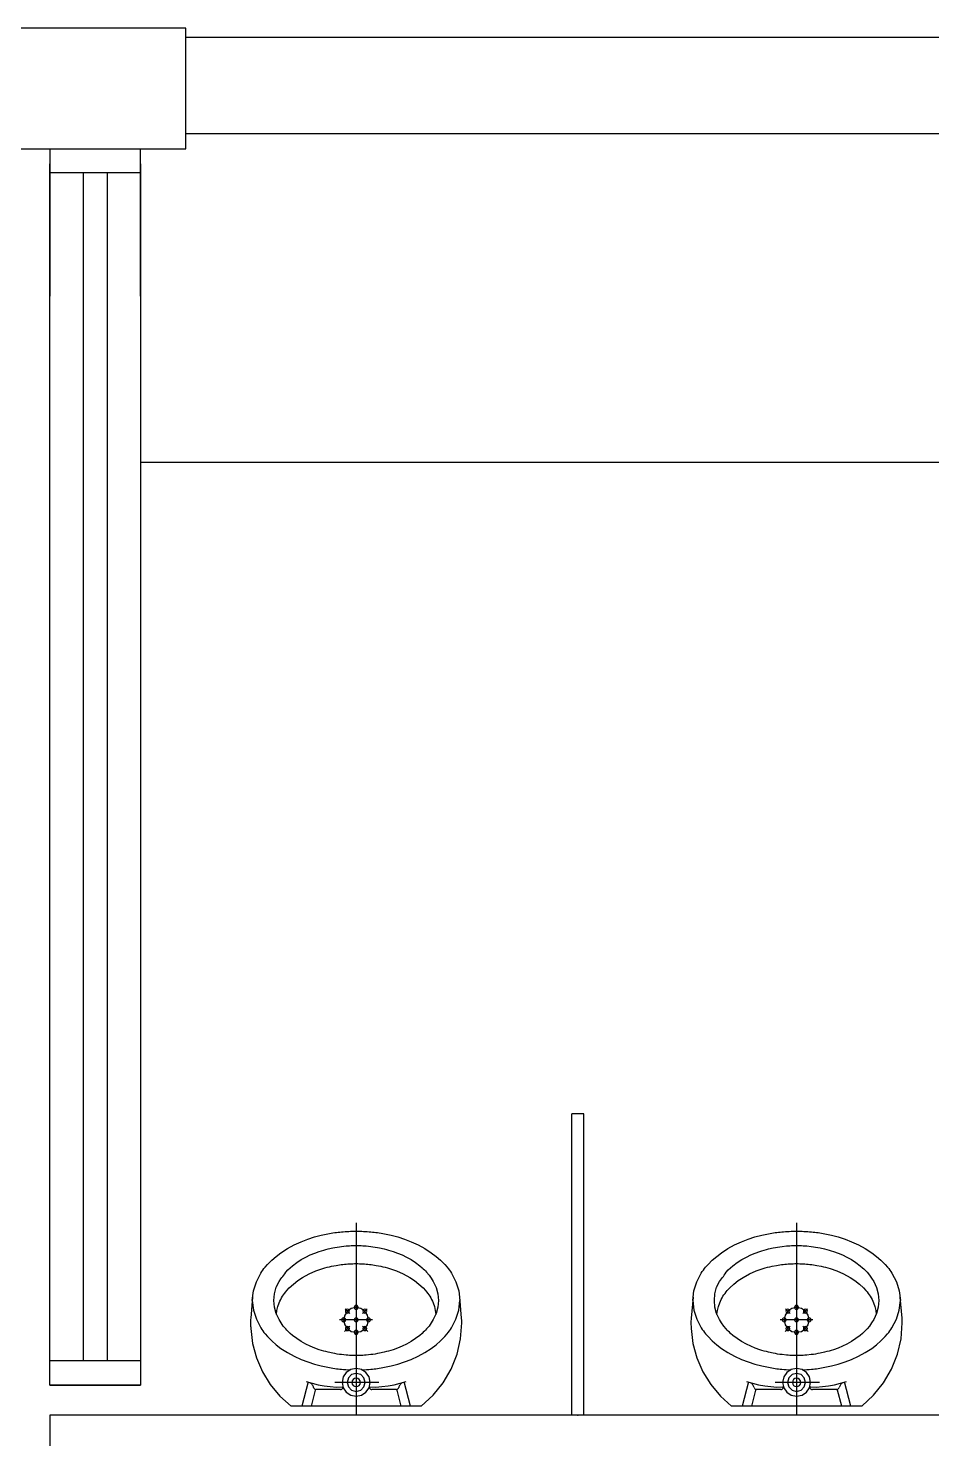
# Model space of a CAD drawing. Header units: millimetres. Extents: x 20431 to 27288, y 6147 to 13165.
# Drawn here: x 20969.7 to 21119.5, y 8933.2 to 9167.1 of the extents above; entities that cross this region are included whole.
import ezdxf

# ---------------------------------------------------------------- set-up
doc = ezdxf.new("R2010")
doc.units = ezdxf.units.MM
doc.header["$MEASUREMENT"] = 0
doc.linetypes.add('CONTINU', pattern=[0])
for name, color, linetype in [('Arqui-02', 2, 'Continuous'), ('Arqui-Aberturas', 63, 'Continuous'), ('Arqui-Louças', 30, 'Continuous'), ('Arqui-Paredes', 3, 'Continuous'), ('Arqui-Pilares', 4, 'Continuous')]:
    doc.layers.add(name, color=color, linetype=linetype)

msp = doc.modelspace()

# ---------------------------------------------------------------- linework, layer by layer
at = {"layer": 'Arqui-02'}
for p, q in [((21059.8, 8937.1), (21059.8, 8987.1)), ((21061.8, 8937.1), (21061.8, 8987.1))]:
    msp.add_line(p, q, dxfattribs=at)
msp.add_lwpolyline([(21061.8, 8987.1), (21059.8, 8987.1)], dxfattribs=at)
at = {"layer": 'Arqui-Aberturas'}
for p, q in [((20973.3, 8942.1), (20973.3, 9144.6)), ((20988.3, 9144.6), (20988.3, 8942.1)), ((20988.3, 9143.1), (20973.3, 9143.1)), ((20978.8, 9143.1), (20978.8, 9126.64)), ((20982.8, 9143.1), (20982.8, 9126.64)), ((20978.8, 9140.6), (20978.8, 8946.1)), ((20982.8, 9140.6), (20982.8, 8946.1)), ((20988.3, 8946.1), (20973.3, 8946.1))]:
    msp.add_line(p, q, dxfattribs=at)
for points in [[(20973.3, 9147.1), (20973.3, 9122.64)], [(20988.3, 9122.64), (20988.3, 9147.1)]]:
    msp.add_lwpolyline(points, dxfattribs=at)
at = {"layer": 'Arqui-Louças'}
msp.add_line((20988.3, 9095.14), (21669.59, 9095.14), dxfattribs=at)
at = {"layer": 'Arqui-Louças', "linetype": 'Continuous'}
for p, q in [((21024.05, 8962.1), (21024.05, 8937.1)), ((21097.05, 8962.1), (21097.05, 8937.1))]:
    msp.add_line(p, q, dxfattribs=at)
at = {"layer": 'Arqui-Louças'}
for points in [[(21024.05, 8969.02), (21024.05, 8937.1)], [(21097.05, 8969.02), (21097.05, 8937.1)], [(21024.05, 8954.98), (21023.25, 8954.82), (21022.59, 8954.38), (21022.15, 8953.72), (21021.98, 8952.92)], [(21023, 8953.97), (21022.21, 8954.75)], [(21026.11, 8952.92), (21025.95, 8953.72), (21025.51, 8954.38), (21024.85, 8954.82), (21024.05, 8954.98)], [(21025.88, 8954.75), (21025.1, 8953.97)], [(21097.05, 8954.98), (21096.25, 8954.82), (21095.59, 8954.38), (21095.15, 8953.72), (21094.98, 8952.92)], [(21096, 8953.97), (21095.21, 8954.75)], [(21099.11, 8952.92), (21098.95, 8953.72), (21098.51, 8954.38), (21097.85, 8954.82), (21097.05, 8954.98)], [(21098.88, 8954.75), (21098.1, 8953.97)], [(21026.75, 8952.92), (21021.3, 8952.92)], [(21021.98, 8952.92), (21022.15, 8952.11), (21022.59, 8951.46), (21023.25, 8951.01), (21024.05, 8950.85)], [(21023, 8951.87), (21022.13, 8951)], [(21024.05, 8950.85), (21024.85, 8951.01), (21025.51, 8951.46), (21025.95, 8952.11), (21026.11, 8952.92)], [(21025.97, 8951), (21025.1, 8951.87)], [(21099.75, 8952.92), (21094.3, 8952.92)], [(21094.98, 8952.92), (21095.15, 8952.11), (21095.59, 8951.46), (21096.25, 8951.01), (21097.05, 8950.85)], [(21096, 8951.87), (21095.13, 8951)], [(21097.05, 8950.85), (21097.85, 8951.01), (21098.51, 8951.46), (21098.95, 8952.11), (21099.11, 8952.92)], [(21098.97, 8951), (21098.1, 8951.87)], [(21027.83, 8942.55), (21020.5, 8942.55)], [(21100.83, 8942.55), (21093.5, 8942.55)]]:
    msp.add_lwpolyline(points, dxfattribs=at)
at = {"layer": 'Arqui-Louças', "linetype": 'CONTINU'}
for points in [[(21011.59, 8964.05), (21012.66, 8964.74), (21013.77, 8965.35), (21014.93, 8965.87)], [(21014.93, 8965.87), (21016.02, 8966.29), (21017.13, 8966.66), (21018.27, 8966.95)], [(21029.83, 8966.95), (21030.96, 8966.66), (21032.08, 8966.29), (21033.17, 8965.87)], [(21033.17, 8965.87), (21034.33, 8965.35), (21035.44, 8964.74), (21036.51, 8964.05)], [(21084.59, 8964.05), (21085.66, 8964.74), (21086.77, 8965.35), (21087.93, 8965.87)], [(21087.93, 8965.87), (21089.02, 8966.29), (21090.13, 8966.66), (21091.27, 8966.95)], [(21102.83, 8966.95), (21103.96, 8966.66), (21105.08, 8966.29), (21106.17, 8965.87)], [(21106.17, 8965.87), (21107.33, 8965.35), (21108.44, 8964.74), (21109.51, 8964.05)], [(21009.37, 8962.1), (21010.07, 8962.79), (21010.81, 8963.45), (21011.59, 8964.05)], [(21013.49, 8961.89), (21014.21, 8962.41), (21014.95, 8962.9), (21015.72, 8963.33)], [(21015.72, 8963.33), (21016.44, 8963.69), (21017.18, 8964), (21017.94, 8964.27)], [(21023.49, 8965.23), (21024.05, 8965.24)], [(21024.05, 8965.24), (21024.6, 8965.23)], [(21030.16, 8964.27), (21030.92, 8964), (21031.66, 8963.69), (21032.38, 8963.33)], [(21032.38, 8963.33), (21033.15, 8962.9), (21033.89, 8962.42), (21034.61, 8961.89)], [(21036.51, 8964.05), (21037.29, 8963.45), (21038.03, 8962.79), (21038.73, 8962.1)], [(21082.37, 8962.1), (21083.07, 8962.79), (21083.81, 8963.45), (21084.59, 8964.05)], [(21086.49, 8961.89), (21087.21, 8962.41), (21087.95, 8962.9), (21088.72, 8963.33)], [(21088.72, 8963.33), (21089.44, 8963.69), (21090.18, 8964), (21090.94, 8964.27)], [(21096.49, 8965.23), (21097.05, 8965.24)], [(21097.05, 8965.24), (21097.6, 8965.23)], [(21103.16, 8964.27), (21103.92, 8964), (21104.66, 8963.69), (21105.38, 8963.33)], [(21105.38, 8963.33), (21106.15, 8962.9), (21106.89, 8962.42), (21107.61, 8961.89)], [(21109.51, 8964.05), (21110.29, 8963.45), (21111.03, 8962.79), (21111.73, 8962.1)], [(21012.22, 8960.56), (21012.38, 8960.84)], [(21012.38, 8960.84), (21012.71, 8961.22), (21013.09, 8961.57), (21013.49, 8961.89)], [(21015.18, 8959.96), (21016.25, 8960.53), (21017.36, 8961.03), (21018.5, 8961.42)], [(21029.59, 8961.42), (21030.74, 8961.03), (21031.85, 8960.53), (21032.92, 8959.96)], [(21035.72, 8960.84), (21036.13, 8960.35), (21036.49, 8959.84), (21036.83, 8959.3)], [(21085.22, 8960.56), (21085.38, 8960.84)], [(21085.38, 8960.84), (21085.71, 8961.22), (21086.09, 8961.57), (21086.49, 8961.89)], [(21088.18, 8959.96), (21089.25, 8960.53), (21090.36, 8961.03), (21091.5, 8961.42)], [(21102.59, 8961.42), (21103.74, 8961.03), (21104.85, 8960.53), (21105.92, 8959.96)], [(21108.72, 8960.84), (21109.13, 8960.35), (21109.49, 8959.84), (21109.83, 8959.3)], [(21006.83, 8956.12), (21007.03, 8957.71), (21007.51, 8959.23), (21008.26, 8960.66)], [(21010.42, 8956.12), (21010.5, 8957.24), (21010.78, 8958.31), (21011.27, 8959.3)], [(21012.96, 8958.22), (21013.65, 8958.86), (21014.39, 8959.45), (21015.18, 8959.96)], [(21032.92, 8959.96), (21033.71, 8959.45), (21034.45, 8958.86), (21035.14, 8958.22)], [(21036.83, 8959.3), (21037.3, 8958.29), (21037.59, 8957.23), (21037.68, 8956.12)], [(21039.84, 8960.66), (21040.59, 8959.23), (21041.07, 8957.71), (21041.26, 8956.12)], [(21079.83, 8956.12), (21080.03, 8957.71), (21080.51, 8959.23), (21081.26, 8960.66)], [(21083.42, 8956.12), (21083.5, 8957.24), (21083.78, 8958.31), (21084.27, 8959.3)], [(21085.96, 8958.22), (21086.65, 8958.86), (21087.39, 8959.45), (21088.18, 8959.96)], [(21105.92, 8959.96), (21106.71, 8959.45), (21107.45, 8958.86), (21108.14, 8958.22)], [(21109.83, 8959.3), (21110.3, 8958.29), (21110.59, 8957.23), (21110.68, 8956.12)], [(21112.84, 8960.66), (21113.59, 8959.23), (21114.07, 8957.71), (21114.26, 8956.12)], [(21006.89, 8956.7), (21006.57, 8953.18)], [(21006.83, 8956.12), (21007.03, 8954.53), (21007.51, 8953.01), (21008.26, 8951.59)], [(21011.27, 8952.95), (21010.8, 8953.95), (21010.52, 8955.01), (21010.42, 8956.12)], [(21037.68, 8956.12), (21037.59, 8955.01), (21037.3, 8953.95), (21036.83, 8952.95)], [(21039.84, 8951.59), (21040.59, 8953.01), (21041.07, 8954.53), (21041.26, 8956.12)], [(21041.53, 8953.18), (21041.21, 8956.7)], [(21079.89, 8956.7), (21079.57, 8953.18)], [(21079.83, 8956.12), (21080.03, 8954.53), (21080.51, 8953.01), (21081.26, 8951.59)], [(21084.27, 8952.95), (21083.8, 8953.95), (21083.52, 8955.01), (21083.42, 8956.12)], [(21110.68, 8956.12), (21110.59, 8955.01), (21110.3, 8953.95), (21109.83, 8952.95)], [(21112.84, 8951.59), (21113.59, 8953.01), (21114.07, 8954.53), (21114.26, 8956.12)], [(21114.53, 8953.18), (21114.21, 8956.7)], [(21010.84, 8953.83), (21010.93, 8954.48), (21011.08, 8955.12), (21011.3, 8955.74)], [(21022.59, 8954.71), (21022.42, 8954.66), (21022.3, 8954.55), (21022.26, 8954.38)], [(21022.26, 8954.38), (21022.3, 8954.21), (21022.42, 8954.09), (21022.59, 8954.05)], [(21022.92, 8954.38), (21022.87, 8954.55), (21022.76, 8954.66), (21022.59, 8954.71)], [(21022.59, 8954.05), (21022.76, 8954.09), (21022.87, 8954.21), (21022.92, 8954.38)], [(21024.05, 8955.31), (21023.88, 8955.27), (21023.76, 8955.15), (21023.72, 8954.98)], [(21023.72, 8954.98), (21023.76, 8954.82), (21023.88, 8954.7), (21024.05, 8954.65)], [(21024.38, 8954.98), (21024.33, 8955.15), (21024.22, 8955.27), (21024.05, 8955.31)], [(21024.05, 8954.65), (21024.22, 8954.7), (21024.33, 8954.82), (21024.38, 8954.98)], [(21025.51, 8954.71), (21025.34, 8954.66), (21025.22, 8954.55), (21025.18, 8954.38)], [(21025.18, 8954.38), (21025.22, 8954.21), (21025.34, 8954.09), (21025.51, 8954.05)], [(21025.84, 8954.38), (21025.79, 8954.55), (21025.68, 8954.66), (21025.51, 8954.71)], [(21025.51, 8954.05), (21025.68, 8954.09), (21025.79, 8954.21), (21025.84, 8954.38)], [(21036.8, 8955.74), (21037.02, 8955.12), (21037.17, 8954.48), (21037.25, 8953.83)], [(21083.84, 8953.83), (21083.93, 8954.48), (21084.08, 8955.12), (21084.3, 8955.74)], [(21095.59, 8954.71), (21095.42, 8954.66), (21095.3, 8954.55), (21095.26, 8954.38)], [(21095.26, 8954.38), (21095.3, 8954.21), (21095.42, 8954.09), (21095.59, 8954.05)], [(21095.92, 8954.38), (21095.87, 8954.55), (21095.76, 8954.66), (21095.59, 8954.71)], [(21095.59, 8954.05), (21095.76, 8954.09), (21095.87, 8954.21), (21095.92, 8954.38)], [(21097.05, 8955.31), (21096.88, 8955.27), (21096.76, 8955.15), (21096.72, 8954.98)], [(21096.72, 8954.98), (21096.76, 8954.82), (21096.88, 8954.7), (21097.05, 8954.65)], [(21097.38, 8954.98), (21097.33, 8955.15), (21097.22, 8955.27), (21097.05, 8955.31)], [(21097.05, 8954.65), (21097.22, 8954.7), (21097.33, 8954.82), (21097.38, 8954.98)], [(21098.51, 8954.71), (21098.34, 8954.66), (21098.22, 8954.55), (21098.18, 8954.38)], [(21098.18, 8954.38), (21098.22, 8954.21), (21098.34, 8954.09), (21098.51, 8954.05)], [(21098.84, 8954.38), (21098.79, 8954.55), (21098.68, 8954.66), (21098.51, 8954.71)], [(21098.51, 8954.05), (21098.68, 8954.09), (21098.79, 8954.21), (21098.84, 8954.38)], [(21109.8, 8955.74), (21110.02, 8955.12), (21110.17, 8954.48), (21110.25, 8953.83)], [(21006.59, 8951.47), (21006.87, 8948.99), (21007.53, 8946.6), (21008.52, 8944.32)], [(21012.38, 8951.41), (21011.97, 8951.89), (21011.61, 8952.41), (21011.27, 8952.95)], [(21021.98, 8953.25), (21021.82, 8953.2), (21021.7, 8953.08), (21021.65, 8952.92)], [(21021.65, 8952.92), (21021.7, 8952.75), (21021.82, 8952.63), (21021.98, 8952.59)], [(21022.31, 8952.92), (21022.27, 8953.08), (21022.15, 8953.2), (21021.98, 8953.25)], [(21021.98, 8952.59), (21022.15, 8952.63), (21022.27, 8952.75), (21022.31, 8952.92)], [(21022.59, 8951.79), (21022.42, 8951.74), (21022.3, 8951.62), (21022.26, 8951.46)], [(21022.26, 8951.46), (21022.3, 8951.29), (21022.42, 8951.17), (21022.59, 8951.13)], [(21022.92, 8951.46), (21022.87, 8951.62), (21022.76, 8951.74), (21022.59, 8951.79)], [(21022.59, 8951.13), (21022.76, 8951.17), (21022.87, 8951.29), (21022.92, 8951.46)], [(21024.05, 8953.25), (21023.88, 8953.2), (21023.76, 8953.08), (21023.72, 8952.92)], [(21023.72, 8952.92), (21023.76, 8952.75), (21023.88, 8952.63), (21024.05, 8952.59)], [(21024.38, 8952.92), (21024.33, 8953.08), (21024.22, 8953.2), (21024.05, 8953.25)], [(21024.05, 8952.59), (21024.22, 8952.63), (21024.33, 8952.75), (21024.38, 8952.92)], [(21025.51, 8951.79), (21025.34, 8951.74), (21025.22, 8951.62), (21025.18, 8951.46)], [(21025.18, 8951.46), (21025.22, 8951.29), (21025.34, 8951.17), (21025.51, 8951.13)], [(21025.84, 8951.46), (21025.79, 8951.62), (21025.68, 8951.74), (21025.51, 8951.79)], [(21025.51, 8951.13), (21025.68, 8951.17), (21025.79, 8951.29), (21025.84, 8951.46)], [(21026.11, 8953.25), (21025.95, 8953.2), (21025.83, 8953.08), (21025.78, 8952.92)], [(21025.78, 8952.92), (21025.83, 8952.75), (21025.95, 8952.63), (21026.11, 8952.59)], [(21026.45, 8952.92), (21026.4, 8953.08), (21026.28, 8953.2), (21026.11, 8953.25)], [(21026.11, 8952.59), (21026.28, 8952.63), (21026.4, 8952.75), (21026.45, 8952.92)], [(21036.83, 8952.95), (21036.49, 8952.41), (21036.13, 8951.89), (21035.72, 8951.41)], [(21039.79, 8944.75), (21040.77, 8947.21), (21041.36, 8949.78), (21041.56, 8952.42)], [(21041.56, 8952.8), (21041.53, 8953.18)], [(21041.56, 8952.42), (21041.56, 8952.8)], [(21079.59, 8951.47), (21079.87, 8948.99), (21080.53, 8946.6), (21081.52, 8944.32)], [(21085.38, 8951.41), (21084.97, 8951.89), (21084.61, 8952.41), (21084.27, 8952.95)], [(21094.98, 8953.25), (21094.82, 8953.2), (21094.7, 8953.08), (21094.65, 8952.92)], [(21094.65, 8952.92), (21094.7, 8952.75), (21094.82, 8952.63), (21094.98, 8952.59)], [(21095.31, 8952.92), (21095.27, 8953.08), (21095.15, 8953.2), (21094.98, 8953.25)], [(21094.98, 8952.59), (21095.15, 8952.63), (21095.27, 8952.75), (21095.31, 8952.92)], [(21095.59, 8951.79), (21095.42, 8951.74), (21095.3, 8951.62), (21095.26, 8951.46)], [(21095.26, 8951.46), (21095.3, 8951.29), (21095.42, 8951.17), (21095.59, 8951.13)], [(21095.92, 8951.46), (21095.87, 8951.62), (21095.76, 8951.74), (21095.59, 8951.79)], [(21095.59, 8951.13), (21095.76, 8951.17), (21095.87, 8951.29), (21095.92, 8951.46)], [(21097.05, 8953.25), (21096.88, 8953.2), (21096.76, 8953.08), (21096.72, 8952.92)], [(21096.72, 8952.92), (21096.76, 8952.75), (21096.88, 8952.63), (21097.05, 8952.59)], [(21097.38, 8952.92), (21097.33, 8953.08), (21097.22, 8953.2), (21097.05, 8953.25)], [(21097.05, 8952.59), (21097.22, 8952.63), (21097.33, 8952.75), (21097.38, 8952.92)], [(21098.51, 8951.79), (21098.34, 8951.74), (21098.22, 8951.62), (21098.18, 8951.46)], [(21098.18, 8951.46), (21098.22, 8951.29), (21098.34, 8951.17), (21098.51, 8951.13)], [(21098.84, 8951.46), (21098.79, 8951.62), (21098.68, 8951.74), (21098.51, 8951.79)], [(21098.51, 8951.13), (21098.68, 8951.17), (21098.79, 8951.29), (21098.84, 8951.46)], [(21099.11, 8953.25), (21098.95, 8953.2), (21098.83, 8953.08), (21098.78, 8952.92)], [(21098.78, 8952.92), (21098.83, 8952.75), (21098.95, 8952.63), (21099.11, 8952.59)], [(21099.45, 8952.92), (21099.4, 8953.08), (21099.28, 8953.2), (21099.11, 8953.25)], [(21099.11, 8952.59), (21099.28, 8952.63), (21099.4, 8952.75), (21099.45, 8952.92)], [(21109.83, 8952.95), (21109.49, 8952.41), (21109.13, 8951.89), (21108.72, 8951.41)], [(21112.79, 8944.75), (21113.77, 8947.21), (21114.36, 8949.78), (21114.56, 8952.42)], [(21114.56, 8952.8), (21114.53, 8953.18)], [(21114.56, 8952.42), (21114.56, 8952.8)], [(21009.37, 8950.14), (21010.07, 8949.45), (21010.81, 8948.79), (21011.59, 8948.19)], [(21015.72, 8948.91), (21014.94, 8949.34), (21014.2, 8949.82), (21013.49, 8950.35)], [(21024.05, 8951.18), (21023.88, 8951.14), (21023.76, 8951.02), (21023.72, 8950.85)], [(21023.72, 8950.85), (21023.76, 8950.69), (21023.88, 8950.57), (21024.05, 8950.52)], [(21024.38, 8950.85), (21024.33, 8951.02), (21024.22, 8951.14), (21024.05, 8951.18)], [(21024.05, 8950.52), (21024.22, 8950.57), (21024.33, 8950.69), (21024.38, 8950.85)], [(21034.61, 8950.35), (21033.89, 8949.82), (21033.15, 8949.34), (21032.38, 8948.91)], [(21036.51, 8948.19), (21037.29, 8948.79), (21038.03, 8949.45), (21038.73, 8950.14)], [(21082.37, 8950.14), (21083.07, 8949.45), (21083.81, 8948.79), (21084.59, 8948.19)], [(21088.72, 8948.91), (21087.94, 8949.34), (21087.2, 8949.82), (21086.49, 8950.35)], [(21097.05, 8951.18), (21096.88, 8951.14), (21096.76, 8951.02), (21096.72, 8950.85)], [(21096.72, 8950.85), (21096.76, 8950.69), (21096.88, 8950.57), (21097.05, 8950.52)], [(21097.38, 8950.85), (21097.33, 8951.02), (21097.22, 8951.14), (21097.05, 8951.18)], [(21097.05, 8950.52), (21097.22, 8950.57), (21097.33, 8950.69), (21097.38, 8950.85)], [(21107.61, 8950.35), (21106.89, 8949.82), (21106.15, 8949.34), (21105.38, 8948.91)], [(21109.51, 8948.19), (21110.29, 8948.79), (21111.03, 8949.45), (21111.73, 8950.14)], [(21011.59, 8948.19), (21012.66, 8947.5), (21013.77, 8946.89), (21014.93, 8946.37)], [(21017.94, 8947.97), (21017.18, 8948.24), (21016.44, 8948.56), (21015.72, 8948.91)], [(21024.05, 8947), (21023.49, 8947.01)], [(21024.6, 8947.01), (21024.05, 8947)], [(21032.38, 8948.91), (21031.66, 8948.56), (21030.92, 8948.24), (21030.16, 8947.97)], [(21033.17, 8946.37), (21034.33, 8946.89), (21035.44, 8947.5), (21036.51, 8948.19)], [(21084.59, 8948.19), (21085.66, 8947.5), (21086.77, 8946.89), (21087.93, 8946.37)], [(21090.94, 8947.97), (21090.18, 8948.24), (21089.44, 8948.56), (21088.72, 8948.91)], [(21097.05, 8947), (21096.49, 8947.01)], [(21097.6, 8947.01), (21097.05, 8947)], [(21105.38, 8948.91), (21104.66, 8948.56), (21103.92, 8948.24), (21103.16, 8947.97)], [(21106.17, 8946.37), (21107.33, 8946.89), (21108.44, 8947.5), (21109.51, 8948.19)], [(21014.93, 8946.37), (21016.02, 8945.95), (21017.13, 8945.58), (21018.27, 8945.29)], [(21024.05, 8944.86), (21023.15, 8944.68), (21022.41, 8944.19), (21021.92, 8943.45), (21021.74, 8942.55)], [(21026.36, 8942.55), (21026.18, 8943.45), (21025.68, 8944.19), (21024.95, 8944.68), (21024.05, 8944.86)], [(21029.83, 8945.29), (21030.96, 8945.58), (21032.08, 8945.95), (21033.17, 8946.37)], [(21034.84, 8938.63), (21036.8, 8940.41), (21038.46, 8942.46), (21039.79, 8944.75)], [(21087.93, 8946.37), (21089.02, 8945.95), (21090.13, 8945.58), (21091.27, 8945.29)], [(21097.05, 8944.86), (21096.15, 8944.68), (21095.41, 8944.19), (21094.92, 8943.45), (21094.74, 8942.55)], [(21099.36, 8942.55), (21099.18, 8943.45), (21098.68, 8944.19), (21097.95, 8944.68), (21097.05, 8944.86)], [(21102.83, 8945.29), (21103.96, 8945.58), (21105.08, 8945.95), (21106.17, 8946.37)], [(21107.84, 8938.63), (21109.8, 8940.41), (21111.46, 8942.46), (21112.79, 8944.75)], [(21008.52, 8944.32), (21009.82, 8942.2), (21011.41, 8940.29), (21013.26, 8938.63)], [(21016.09, 8942.62), (21015.05, 8938.63)], [(21015.77, 8942.72), (21016.75, 8942.41), (21017.75, 8942.16), (21018.76, 8941.97)], [(21021.74, 8942.55), (21021.92, 8941.65), (21022.41, 8940.91), (21023.15, 8940.42), (21024.05, 8940.24)], [(21024.05, 8944.04), (21023.3, 8943.83), (21022.76, 8943.3), (21022.56, 8942.55)], [(21022.56, 8942.55), (21022.76, 8941.8), (21023.3, 8941.27), (21024.05, 8941.06)], [(21025.54, 8942.55), (21025.33, 8943.3), (21024.8, 8943.83), (21024.05, 8944.04)], [(21024.05, 8940.24), (21024.95, 8940.42), (21025.68, 8940.91), (21026.18, 8941.65), (21026.36, 8942.55)], [(21024.05, 8941.06), (21024.8, 8941.27), (21025.33, 8941.8), (21025.54, 8942.55)], [(21029.34, 8941.97), (21030.35, 8942.16), (21031.35, 8942.41), (21032.33, 8942.72)], [(21033.05, 8938.63), (21032.01, 8942.62)], [(21081.52, 8944.32), (21082.82, 8942.2), (21084.41, 8940.29), (21086.26, 8938.63)], [(21089.09, 8942.62), (21088.05, 8938.63)], [(21088.77, 8942.72), (21089.75, 8942.41), (21090.75, 8942.16), (21091.76, 8941.97)], [(21094.74, 8942.55), (21094.92, 8941.65), (21095.41, 8940.91), (21096.15, 8940.42), (21097.05, 8940.24)], [(21097.05, 8944.04), (21096.3, 8943.83), (21095.76, 8943.3), (21095.56, 8942.55)], [(21095.56, 8942.55), (21095.76, 8941.8), (21096.3, 8941.27), (21097.05, 8941.06)], [(21098.54, 8942.55), (21098.33, 8943.3), (21097.8, 8943.83), (21097.05, 8944.04)], [(21097.05, 8940.24), (21097.95, 8940.42), (21098.68, 8940.91), (21099.18, 8941.65), (21099.36, 8942.55)], [(21097.05, 8941.06), (21097.8, 8941.27), (21098.33, 8941.8), (21098.54, 8942.55)], [(21102.34, 8941.97), (21103.35, 8942.16), (21104.35, 8942.41), (21105.33, 8942.72)], [(21106.05, 8938.63), (21105.01, 8942.62)], [(21017.25, 8941.24), (21016.57, 8938.63)], [(21021.43, 8941.37), (21017.39, 8941.37)], [(21018.76, 8941.97), (21019.77, 8941.85), (21020.8, 8941.78), (21021.89, 8941.79)], [(21021.43, 8941.37), (21021.56, 8941.39), (21021.67, 8941.44), (21021.76, 8941.53)], [(21021.76, 8941.53), (21021.82, 8941.64), (21021.87, 8941.9)], [(21026.21, 8941.79), (21027.3, 8941.78), (21028.32, 8941.85), (21029.34, 8941.97)], [(21026.23, 8941.9), (21026.27, 8941.64), (21026.33, 8941.53)], [(21026.33, 8941.53), (21026.42, 8941.44), (21026.54, 8941.39), (21026.66, 8941.37)], [(21030.68, 8941.37), (21026.66, 8941.37)], [(21031.53, 8938.63), (21030.85, 8941.24)], [(21090.25, 8941.24), (21089.57, 8938.63)], [(21094.43, 8941.37), (21090.39, 8941.37)], [(21091.76, 8941.97), (21092.77, 8941.85), (21093.8, 8941.78), (21094.89, 8941.79)], [(21094.43, 8941.37), (21094.56, 8941.39), (21094.67, 8941.44), (21094.76, 8941.53)], [(21094.76, 8941.53), (21094.82, 8941.64), (21094.87, 8941.9)], [(21099.21, 8941.79), (21100.3, 8941.78), (21101.32, 8941.85), (21102.34, 8941.97)], [(21099.23, 8941.9), (21099.27, 8941.64), (21099.33, 8941.53)], [(21099.33, 8941.53), (21099.42, 8941.44), (21099.54, 8941.39), (21099.66, 8941.37)], [(21103.68, 8941.37), (21099.66, 8941.37)], [(21104.53, 8938.63), (21103.85, 8941.24)], [(21034.84, 8938.63), (21013.26, 8938.63)], [(21107.84, 8938.63), (21086.26, 8938.63)]]:
    msp.add_lwpolyline(points, dxfattribs=at)
for points in [[(21018.27, 8966.95, -0.02046), (21020.49, 8967.38)], [(21020.49, 8967.38, -0.015737), (21021.6, 8967.51)], [(21021.6, 8967.51, -0.017734), (21024.05, 8967.63)], [(21024.05, 8967.63, -0.017734), (21026.5, 8967.51)], [(21026.5, 8967.51, -0.015735), (21027.61, 8967.38)], [(21027.61, 8967.38, -0.020461), (21029.83, 8966.95)], [(21091.27, 8966.95, -0.02046), (21093.49, 8967.38)], [(21093.49, 8967.38, -0.015737), (21094.6, 8967.51)], [(21094.6, 8967.51, -0.017734), (21097.05, 8967.63)], [(21097.05, 8967.63, -0.017734), (21099.5, 8967.51)], [(21099.5, 8967.51, -0.015735), (21100.61, 8967.38)], [(21100.61, 8967.38, -0.020461), (21102.83, 8966.95)], [(21017.94, 8964.27, -0.018626), (21019.41, 8964.7), (21020.16, 8964.86)], [(21020.16, 8964.86, -0.015078), (21021.64, 8965.09), (21022.38, 8965.17)], [(21022.38, 8965.17, -0.012772), (21023.49, 8965.23)], [(21024.6, 8965.23, -0.012771), (21025.72, 8965.17)], [(21025.72, 8965.17), (21026.46, 8965.09, -0.015079), (21027.94, 8964.86)], [(21027.94, 8964.86), (21028.69, 8964.7, -0.018626), (21030.16, 8964.27)], [(21090.94, 8964.27, -0.018626), (21092.41, 8964.7), (21093.16, 8964.86)], [(21093.16, 8964.86, -0.015078), (21094.64, 8965.09), (21095.38, 8965.17)], [(21095.38, 8965.17, -0.012772), (21096.49, 8965.23)], [(21097.6, 8965.23, -0.012771), (21098.72, 8965.17)], [(21098.72, 8965.17), (21099.46, 8965.09, -0.015079), (21100.94, 8964.86)], [(21100.94, 8964.86), (21101.69, 8964.7, -0.018626), (21103.16, 8964.27)], [(21008.26, 8960.66, -0.029412), (21008.96, 8961.65), (21009.37, 8962.1)], [(21018.5, 8961.42, -0.016259), (21019.98, 8961.81), (21020.72, 8961.95)], [(21020.72, 8961.95, -0.015642), (21021.83, 8962.11)], [(21021.83, 8962.11, -0.013175), (21022.94, 8962.21)], [(21022.94, 8962.21, -0.014052), (21024.05, 8962.24)], [(21024.05, 8962.24, -0.014052), (21025.16, 8962.21)], [(21025.16, 8962.21, -0.013175), (21026.27, 8962.11)], [(21026.27, 8962.11, -0.015643), (21027.38, 8961.95)], [(21027.38, 8961.95), (21028.12, 8961.81, -0.016262), (21029.59, 8961.42)], [(21034.61, 8961.89), (21034.99, 8961.56, -0.020792), (21035.72, 8960.84)], [(21038.73, 8962.1), (21039.14, 8961.65, -0.029425), (21039.84, 8960.66)], [(21081.26, 8960.66, -0.029412), (21081.96, 8961.65), (21082.37, 8962.1)], [(21091.5, 8961.42, -0.016259), (21092.98, 8961.81), (21093.72, 8961.95)], [(21093.72, 8961.95, -0.015642), (21094.83, 8962.11)], [(21094.83, 8962.11, -0.013175), (21095.94, 8962.21)], [(21095.94, 8962.21, -0.014052), (21097.05, 8962.24)], [(21097.05, 8962.24, -0.014052), (21098.16, 8962.21)], [(21098.16, 8962.21, -0.013175), (21099.27, 8962.11)], [(21099.27, 8962.11, -0.015643), (21100.38, 8961.95)], [(21100.38, 8961.95), (21101.12, 8961.81, -0.016262), (21102.59, 8961.42)], [(21107.61, 8961.89), (21107.99, 8961.56, -0.020792), (21108.72, 8960.84)], [(21111.73, 8962.1), (21112.14, 8961.65, -0.029425), (21112.84, 8960.66)], [(21011.27, 8959.3), (21011.58, 8959.72, 0.021616), (21012.22, 8960.56)], [(21084.27, 8959.3), (21084.58, 8959.72, 0.021616), (21085.22, 8960.56)], [(21011.3, 8955.74, -0.050002), (21011.85, 8956.82)], [(21011.85, 8956.82, -0.02971), (21012.56, 8957.78), (21012.96, 8958.22)], [(21035.14, 8958.22), (21035.54, 8957.78, -0.029703), (21036.25, 8956.82)], [(21036.25, 8956.82, -0.04999), (21036.8, 8955.74)], [(21084.3, 8955.74, -0.050002), (21084.85, 8956.82)], [(21084.85, 8956.82, -0.02971), (21085.56, 8957.78), (21085.96, 8958.22)], [(21108.14, 8958.22), (21108.54, 8957.78, -0.029703), (21109.25, 8956.82)], [(21109.25, 8956.82, -0.04999), (21109.8, 8955.74)], [(21006.57, 8953.18, 0.025489), (21006.53, 8952.32)], [(21006.53, 8952.32, 0.025506), (21006.59, 8951.47)], [(21008.26, 8951.59, 0.029418), (21008.96, 8950.59), (21009.37, 8950.14)], [(21013.49, 8950.35), (21013.1, 8950.68, -0.02081), (21012.38, 8951.41)], [(21035.72, 8951.41, -0.020792), (21034.99, 8950.68), (21034.61, 8950.35)], [(21038.73, 8950.14), (21039.14, 8950.59, 0.029431), (21039.84, 8951.59)], [(21079.57, 8953.18, 0.025489), (21079.53, 8952.32)], [(21079.53, 8952.32, 0.025506), (21079.59, 8951.47)], [(21081.26, 8951.59, 0.029418), (21081.96, 8950.59), (21082.37, 8950.14)], [(21086.49, 8950.35), (21086.1, 8950.68, -0.02081), (21085.38, 8951.41)], [(21108.72, 8951.41, -0.020792), (21107.99, 8950.68), (21107.61, 8950.35)], [(21111.73, 8950.14), (21112.14, 8950.59, 0.029431), (21112.84, 8951.59)], [(21020.16, 8947.38), (21019.41, 8947.55, -0.018631), (21017.94, 8947.97)], [(21022.38, 8947.07), (21021.64, 8947.15, -0.015079), (21020.16, 8947.38)], [(21023.49, 8947.01, -0.013893), (21022.38, 8947.07)], [(21025.72, 8947.07, -0.013893), (21024.6, 8947.01)], [(21027.94, 8947.38, -0.01508), (21026.46, 8947.15), (21025.72, 8947.07)], [(21030.16, 8947.97, -0.018631), (21028.69, 8947.55), (21027.94, 8947.38)], [(21093.16, 8947.38), (21092.41, 8947.55, -0.018631), (21090.94, 8947.97)], [(21095.38, 8947.07), (21094.64, 8947.15, -0.015079), (21093.16, 8947.38)], [(21096.49, 8947.01, -0.013893), (21095.38, 8947.07)], [(21098.72, 8947.07, -0.013893), (21097.6, 8947.01)], [(21100.94, 8947.38, -0.01508), (21099.46, 8947.15), (21098.72, 8947.07)], [(21103.16, 8947.97, -0.018631), (21101.69, 8947.55), (21100.94, 8947.38)], [(21018.27, 8945.29, 0.020455), (21020.49, 8944.86)], [(21020.49, 8944.86, 0.015739), (21021.6, 8944.73)], [(21021.6, 8944.73, 0.010834), (21023.09, 8944.64)], [(21025.01, 8944.64, 0.010835), (21026.5, 8944.73)], [(21026.5, 8944.73, 0.015738), (21027.61, 8944.86)], [(21027.61, 8944.86, 0.020456), (21029.83, 8945.29)], [(21091.27, 8945.29, 0.020455), (21093.49, 8944.86)], [(21093.49, 8944.86, 0.015739), (21094.6, 8944.73)], [(21094.6, 8944.73, 0.010834), (21096.09, 8944.64)], [(21098.01, 8944.64, 0.010835), (21099.5, 8944.73)], [(21099.5, 8944.73, 0.015738), (21100.61, 8944.86)], [(21100.61, 8944.86, 0.020456), (21102.83, 8945.29)], [(21016.78, 8942.15, 0.103805), (21016.4, 8942.5)], [(21016.99, 8941.69, 0.103794), (21016.78, 8942.15)], [(21024.05, 8943.25, 1), (21024.05, 8941.85)], [(21024.05, 8941.85, 1), (21024.05, 8943.25)], [(21031.32, 8942.15, 0.103814), (21031.11, 8941.69)], [(21031.69, 8942.5, 0.103795), (21031.32, 8942.15)], [(21089.78, 8942.15, 0.103805), (21089.4, 8942.5)], [(21089.99, 8941.69, 0.103794), (21089.78, 8942.15)], [(21097.05, 8943.25, 1), (21097.05, 8941.85)], [(21097.05, 8941.85, 1), (21097.05, 8943.25)], [(21104.32, 8942.15, 0.103814), (21104.11, 8941.69)], [(21104.69, 8942.5, 0.103795), (21104.32, 8942.15)], [(21016.99, 8941.69, 0.171066), (21017.14, 8941.46)], [(21017.14, 8941.46, 0.171026), (21017.39, 8941.37)], [(21017.31, 8941.33, 0.16594), (21017.25, 8941.24)], [(21017.39, 8941.37, 0.165884), (21017.31, 8941.33)], [(21030.68, 8941.37, 0.171026), (21030.96, 8941.46)], [(21030.79, 8941.33, 0.165857), (21030.68, 8941.37)], [(21030.85, 8941.24, 0.16918), (21030.79, 8941.33)], [(21030.96, 8941.46, 0.171059), (21031.11, 8941.69)], [(21089.99, 8941.69, 0.171066), (21090.14, 8941.46)], [(21090.14, 8941.46, 0.171026), (21090.39, 8941.37)], [(21090.31, 8941.33, 0.16594), (21090.25, 8941.24)], [(21090.39, 8941.37, 0.165884), (21090.31, 8941.33)], [(21103.68, 8941.37, 0.171026), (21103.96, 8941.46)], [(21103.79, 8941.33, 0.165857), (21103.68, 8941.37)], [(21103.85, 8941.24, 0.16918), (21103.79, 8941.33)], [(21103.96, 8941.46, 0.171059), (21104.11, 8941.69)]]:
    msp.add_lwpolyline(points, format="xyb", dxfattribs=at)
at = {"layer": 'Arqui-Louças', "linetype": 'Continuous'}
msp.add_point((21060.8, 8937.1), dxfattribs=at)
at = {"layer": 'Arqui-Paredes'}
for p, q in [((21773.3, 9165.55), (20995.8, 9165.55)), ((21865.8, 9149.6), (20995.8, 9149.6)), ((20973.3, 8942.1), (20988.3, 8942.1)), ((21278.3, 8937.1), (20973.3, 8937.1)), ((20973.3, 8937.1), (20973.3, 8777.1))]:
    msp.add_line(p, q, dxfattribs=at)
msp.add_lwpolyline([(20988.3, 8942.1), (20973.3, 8942.1)], dxfattribs=at)
at = {"layer": 'Arqui-Pilares'}
msp.add_lwpolyline([(20995.8, 9147.1), (20995.8, 9167.1), (20965.8, 9167.1), (20965.8, 9147.1)], close=True, dxfattribs=at)

doc.saveas('drawing.dxf')
